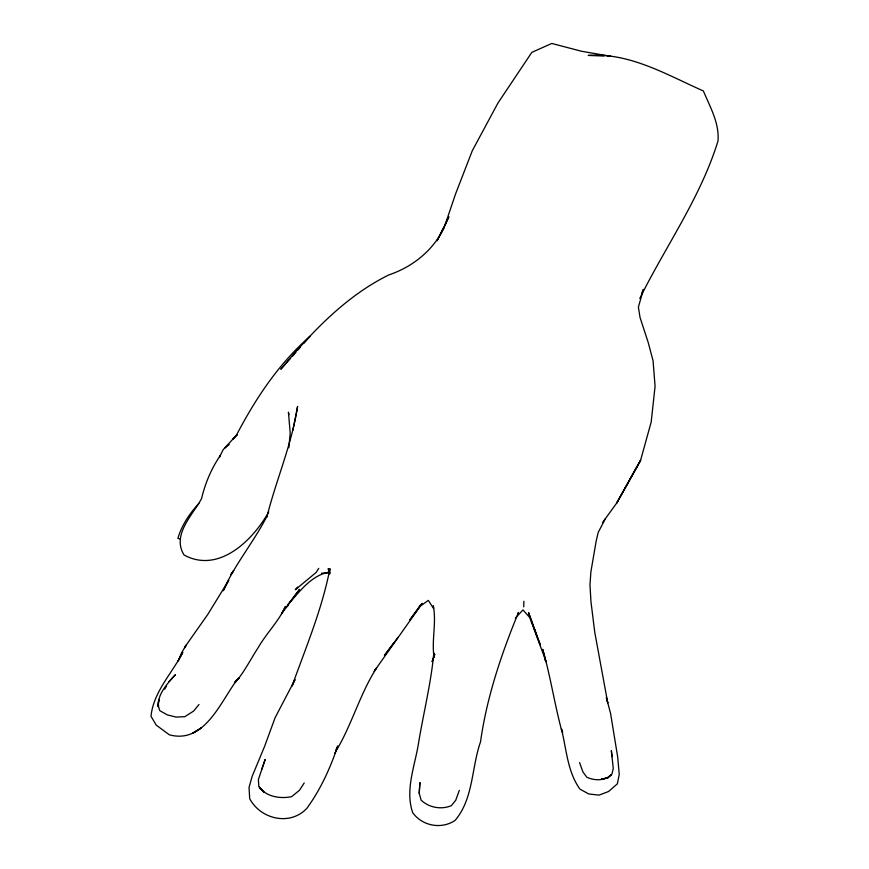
<?xml version="1.0" encoding="UTF-8"?>
<svg xmlns="http://www.w3.org/2000/svg" width="869" height="869" viewBox="0 0 869 869"><rect width="100%" height="100%" fill="white"/><g stroke="black" fill="none" stroke-linecap="round" stroke-linejoin="round"><path stroke-width="1.3" d="M523.725 606.855L523.92 601.261M419.216 793.299L419.901 782.708L419.216 793.299L421.128 800.132C428.928 807.681 441.376 809.897 451.348 805.661L455.747 800.219L459.31 790.388M288.845 447.741L290.203 433.077L288.421 412.188L288.953 414.752M433.837 652.977C431.057 683.034 423.616 712.471 418.695 742.148C415.197 765.241 404.845 789.454 412.656 812.613C422.193 826.039 441.441 829.645 455.106 820.39C473.572 798.654 471.432 767.772 480.514 741.898C486.803 697.068 501.337 654.14 518.478 612.428L517.576 614.079M292.831 430.427L297.589 406.453C291.712 444.765 276.06 480.209 266.718 517.511M444.743 225.864L455.508 194.091L472.291 150.739L497.97 102.998L531.839 52.368L551.761 43.45L581.459 51.238L610.559 56.289L607.931 56.192M261.645 769.608L265.164 759.473L258.375 779.612L258.864 786.771C266.131 796.797 280.155 799.035 291.658 796.667L299.523 790.225L304.215 782.969M641.93 292.831L643.397 289.41L638.389 307.094L640.029 317.435L648.241 342.582L653.075 360.82L655.074 386.336L651.185 422.052L640.572 460.353L616.718 503.042L602.478 522.682M444.819 225.983L448.871 216.761L437.064 240.713M335.684 750.566L337.748 745.96C330.361 767.935 320.563 789.573 306.844 808.355C290.029 826.245 260.743 819.337 249.696 798.698L249.045 787.423L252.151 776.365L264.589 746.395L275.147 717.62L295.036 679.58L292.06 686.032C305.888 647.427 322.149 609.006 329.927 568.619L329.709 574.04L328.21 568.684L329.373 571.639M605.356 518.717L598.23 532.36L596.199 540.898L590.887 571.867L589.975 584.75L590.953 601.598L594.744 632.187L607.757 702.934L606.377 697.568L610.581 713.46L617.696 757.051L619.228 774.398L617.359 783.849L608.55 791.507L599.056 795.124L588.769 793.962L579.916 789.085C567.414 771.683 566.479 749.132 561.407 728.863L562.678 732.35M639.78 298.436C665.817 245.938 700.631 197.469 717.99 141.006C719.489 123.072 710.06 106.974 703.379 90.963C666.708 74.777 629.753 52.488 588.226 55.42L603.988 56.04M437.161 240.55L444.309 227.135C433.664 250.011 412.818 266.87 389.095 274.8C345.59 296.133 311.482 332.49 280.817 369.238L290.583 358.245M164.73 689.215L166.533 685.967M267.435 515.219C254.367 541.398 234.88 563.981 223.279 590.735L228.688 580.373L207.756 614.492L186.085 645.265L181.838 652.369L178.145 660.994L182.794 652.38C172.051 673.475 153.4 691.822 151.01 716.295L156.246 725.137L169.368 734.826C202.814 743.853 219.053 705.574 234.456 683.479C243.972 672.704 250.337 659.701 258.126 647.709C266.338 633.392 278.525 621.552 285.456 606.54L281.491 613.84L299.577 589.367L287.867 604.759C299.229 592.158 310.255 576.375 327.711 572.378M318.749 568.359L316.131 572.465L295.264 589.747L297.6 587.107M420.813 604.639L409.929 619.847L422.269 603.314L374.094 671.433M268.771 511.852C252.89 540.377 218.64 573.931 184.043 554.987C171.627 534.891 192.505 515.36 201.554 498.643C205.225 483.175 211.428 468.358 220.476 455.28L219.499 457.072L223.192 449.653L237.118 434.554L236.194 435.597C255.464 398.773 278.504 363.774 310.103 336.26L303.889 343.255M334.782 753.043C351.543 726.256 359.408 694.635 376.646 667.881L375.039 669.782M393.516 643.353L384.424 655.465L397.98 637.433M199.023 704.498L193.57 711.103L184.847 716.686L176.049 717.077L167.315 714.883L159.842 710.679C153.976 697.622 167.217 683.751 175.386 674.735L168.923 681.633M292.353 356.247L295.905 352.249M297.676 350.25L300.337 347.252M198.882 503.477C189.616 513.47 181.686 525.256 177.884 538.4L180.231 538.954M515.382 618.131L522.964 609.908L529.732 617.511L545.308 659.517L542.712 649.339C550.555 676.451 554.596 704.563 562.004 731.741M234.978 681.948L239.236 677.69L234.869 682.165M608.083 777.712L601.457 779.2L608.083 777.712L611.233 774.703C605.03 781.122 594.483 780.775 586.847 777.255L582.958 771.998L579.569 762.613M285.282 608.072L288.095 605.465L285.412 607.931M224.767 448.165L229.22 444.493M607.496 777.842L611.874 774.214L613.275 768.5L611.341 750.664L612.048 756.638M419.162 606.975L428.341 600.381L433.555 608.539L433.294 605.747C436.651 622.845 431.448 640.257 434.055 657.257M321.541 573.192L330.101 572.943M546.329 661.841L545.069 659.767L546.123 661.613M534.239 628.58L528.526 612.493L540.257 644.852L534.239 628.58L535.543 632.1M158.451 701.783L158.017 706.573L158.918 699.588L158.451 701.783M434.728 654.324L432.186 661.537L434.728 654.324M640.572 460.353L616.718 503.042L640.572 460.353M185.358 646.308L184.521 647.774L186.303 645.091L185.358 646.308M232.479 572.193L230.774 574.67L233.674 570.553L232.479 572.193M235.075 436.662L232.631 439.258L237.118 434.554L235.075 436.662M201.499 727.831L192.907 733.067L201.499 727.831M263.991 792.3L259.657 787.281L263.991 792.3"/></g></svg>
